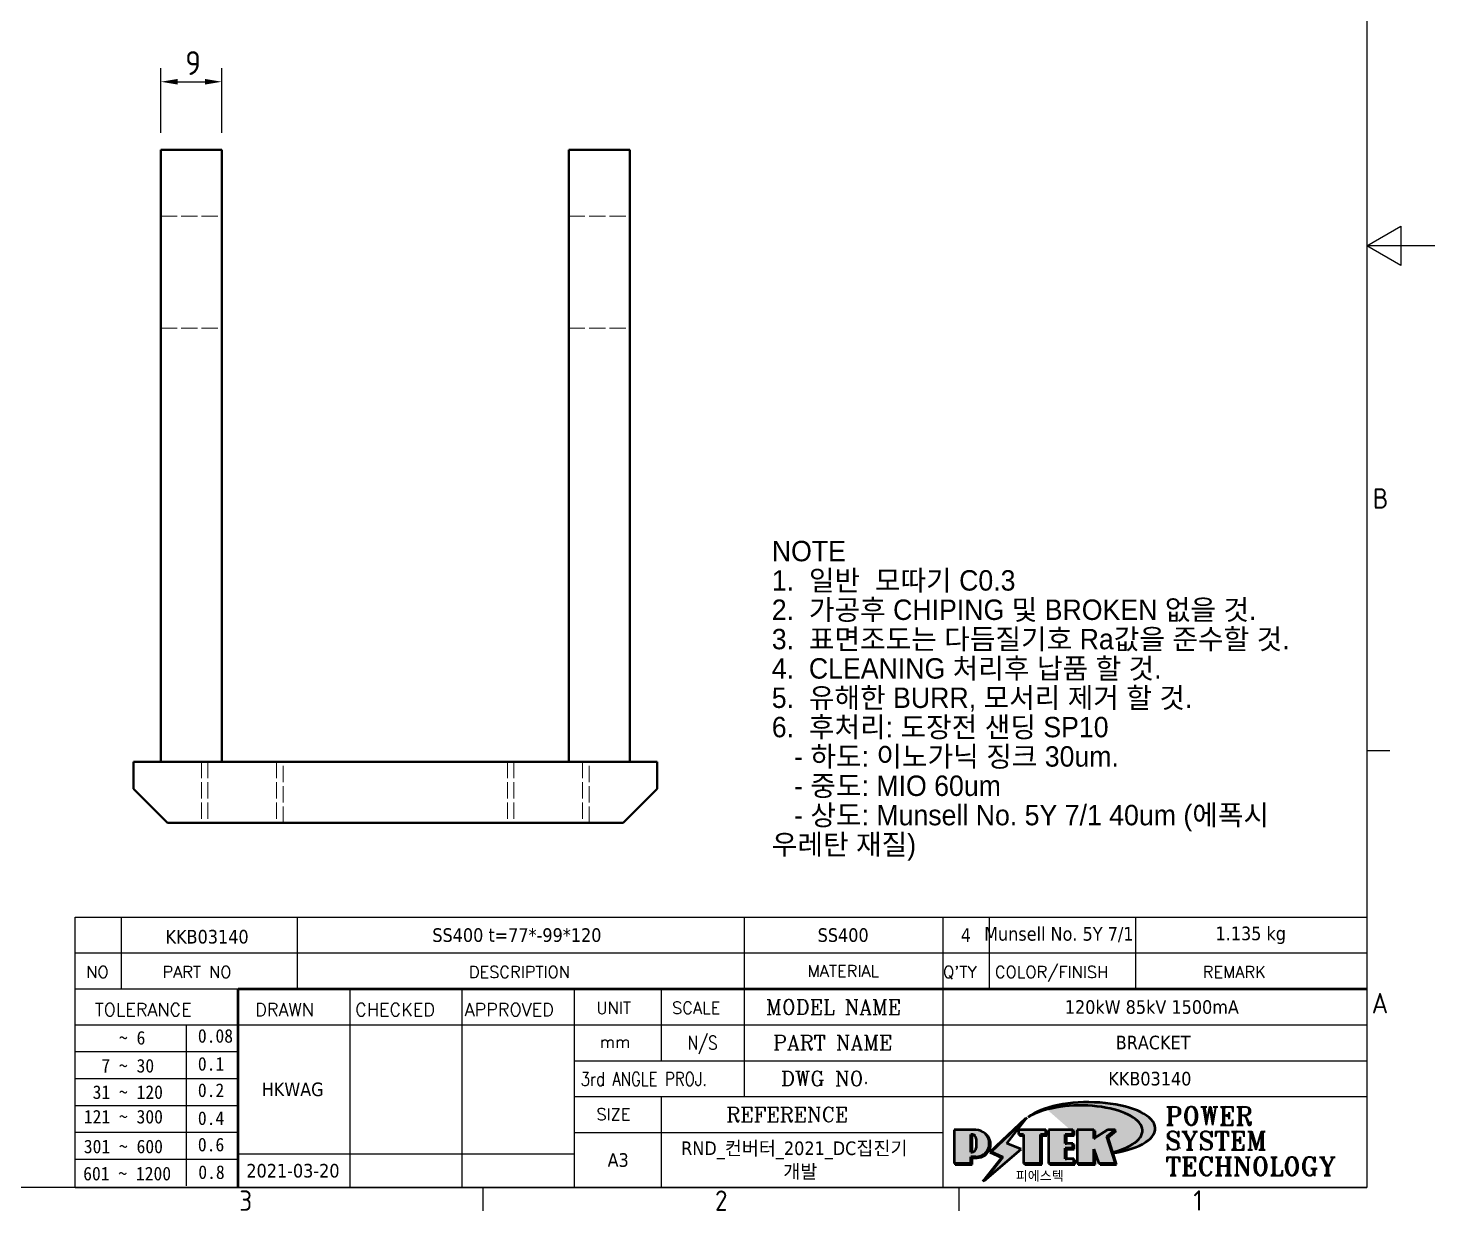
# Model space of a CAD drawing. Header units: millimetres. Extents: x 0 to 420, y 0 to 297.
# Drawn here: x 213.1 to 420, y 6.6 to 180.5 of the extents above; entities that cross this region are included whole.
import ezdxf
from ezdxf.enums import TextEntityAlignment as Align

# ---------------------------------------------------------------- set-up
doc = ezdxf.new("R2010")
doc.units = ezdxf.units.MM
doc.linetypes.add('DASHED', pattern=[0.2067, 0.1654, -0.0413])
doc.layers.get('0').update_dxf_attribs({"color": 3, "lineweight": 25})
for name, color, linetype, lineweight in [('가려진 것(ISO)', 2, 'DASHED', 18), ('가시적인 것(ISO)', 3, 'Continuous', 40), ('경계(ISO)', 7, 'Continuous', 25), ('기호(ISO)', 5, 'Continuous', 25), ('제목(ISO)', 5, 'Continuous', 50), ('치수(ISO)', 2, 'Continuous', 25), ('해치(ISO)', 7, 'Continuous', 18)]:
    doc.layers.add(name, color=color, linetype=linetype, lineweight=lineweight)
doc.styles.add('HAN_291', font='')
doc.styles.add('HAN_370', font='', dxfattribs={"width": 2})
doc.styles.add('RC_284', font='ROMANC.shx')
doc.styles.add('RC_287', font='ROMANC.shx')
doc.styles.add('RC_292', font='ROMANC.shx')
doc.styles.add('ROMANT_294', font='romant.shx')
doc.styles.add('문자 텍스트_M2B', font='isocp.shx')
doc.styles.add('문자 텍스트_PSTEK_POSCO', font='isocp.shx')
doc.styles.add('치수 텍스트_PSTEK_POSCO', font='isocp.shx')
doc.styles.add('텍스트 스타일198', font='tahoma.ttf')
doc.styles.add('텍스트 스타일333', font='ROMANC.shx', dxfattribs={"width": 0.800000011920929})
doc.styles.get('HAN_291').set_extended_font_data('GulimChe')
doc.styles.get('HAN_370').set_extended_font_data('GulimChe')
doc.dimstyles.new('치수_PSTEK_POSCO', dxfattribs={"dimtxt": 3.5, "dimasz": 2.5, "dimexe": 2, "dimexo": 2.5, "dimgap": 1, "dimtad": 1, "dimrnd": 1e-08, "dimdsep": 46, "dimtxsty": '치수 텍스트_PSTEK_POSCO', "dimcen": 0.09, "dimdle": 10, "dimclrd": 7, "dimclre": 7, "dimclrt": 2, "dimadec": 1, "dimazin": 2, "dimtfac": 1, "dimtmove": 0, "dimatfit": 3, "dimfxl": 0, "dimtolj": 1, "dimlwd": -1, "dimlwe": -1, "dimarcsym": 0})

# ---------------------------------------------------------------- blocks, each defined once
blk = doc.blocks.new('경계 Default Border')
at = {"layer": '경계(ISO)'}
for p, q in [((410, 74.25000190734863), (413.4000015258789, 74.25000190734863)), ((280, 10), (280, 6.599999666213989)), ((350, 10), (350, 6.599999666213989))]:
    blk.add_line(p, q, dxfattribs=at)
at = {"layer": '경계(ISO)', "flags": 128}
for points in [[(10, 10), (10, 287.0000076293945), (410, 287.0000076293945), (410, 10), (10, 10)], [(420, 148.5000038146973), (410, 148.5000038146973), (415, 151.3867473602295), (415, 145.6132507324219), (410, 148.5000038146973)]]:
    blk.add_lwpolyline(points, dxfattribs=at)
at = {"layer": '경계(ISO)', "color": 2, "char_height": 3.00000011920929, "attachment_point": 7, "style": '문자 텍스트_M2B'}
for s, insert in [('B', (410.878270202895, 109.8463944559917)), ('A', (410.7144008173592, 35.61784856929444)), ('3', (244.1685395229535, 6.57139439638704)), ('2', (314.127739416884, 6.57139439638704)), ('1', (384.4860661041481, 6.59999988079071))]:
    blk.add_mtext(s, dxfattribs=dict(at, insert=insert))
blk = doc.blocks.new('제목 블록 PSTEK')
for color, points in [(252, [(317.2195697678507, 17.0593801673321), (322.0326348870767, 21.62682475217465), (322.2781991042243, 21.94392121864296), (317.0471853425802, 16.97985676345368), (318.7512090904202, 16.1899260703855), (316.0018030350395, 12.71868385740789), (316.3356552234328, 13.00206718743325), (318.9235935156908, 16.2694494742633)]), (5, [(321.6183518841322, 17.4193704504104), (319.5281351041078, 18.24969419629727), (322.4505835294948, 22.02344462252142), (317.2195697678507, 17.0593801673321), (318.9235935156908, 16.2694494742633), (316.1741874603099, 12.79820726128571)]), (1, [(324.4839107253602, 19.60711530335299), (325.2419748254881, 19.60711530335299), (325.2419748254881, 20.25857663940324), (321.2266040451076, 20.25857663940324), (321.2266040451076, 19.60711530335299), (321.9846681452406, 19.60711530335299), (321.9846681452406, 15.3430047401139), (324.4839107253602, 15.3430047401139)]), (252, [(321.9846681452406, 19.60711530335299), (321.4042753185749, 19.60711530335299), (321.4042753185749, 19.45905590879572), (321.9846681452406, 19.45905590879572)]), (252, [(324.6615819988275, 19.45905590879572), (325.4196460989604, 19.45905590879572), (325.4196460989604, 20.11051724484596), (325.2419748254881, 20.11051724484596), (325.2419748254881, 19.60711530335299), (324.4839107253602, 19.60711530335299), (324.4839107253602, 15.3430047401139), (322.1623394187076, 15.3430047401139), (322.1623394187076, 15.19494534555726), (324.6615819988275, 15.19494534555726)]), (1, [(329.2277337269622, 20.25857663940324), (325.65654113025, 20.25857663940324), (325.65654113025, 15.3430047401139), (329.3580259941756, 15.3430047401139), (329.3580259941756, 15.9944660761648), (328.1137701654877, 15.9944660761648), (328.1137701654877, 17.56360607323003), (329.2277337269622, 17.56360607323003), (329.2277337269622, 18.25543873810179), (328.1137701654877, 18.25543873810179), (328.1137701654877, 19.60711530335299), (329.2277337269622, 19.60711530335299)]), (252, [(328.2914414389548, 19.45905590879572), (329.4054050004294, 19.45905590879572), (329.4054050004294, 20.11051724484596), (329.2277337269622, 20.11051724484596), (329.2277337269622, 19.60711530335299), (328.1137701654877, 19.60711530335299), (328.1137701654877, 18.25543873810179), (328.2914414389548, 18.25543873810179)]), (1, [(332.3312149849806, 20.25857663940324), (329.8592894925411, 20.25857663940324), (329.8592894925411, 15.3430047401139), (332.3312149849806, 15.3430047401139), (332.3312149849806, 17.4318630164523), (333.0701931098801, 15.3430047401139), (335.4855464857051, 15.3430047401139), (334.2514536401189, 19.30614745124769), (335.4379594596742, 20.25857663940324), (334.3071782107978, 20.25857663940324), (332.3312149849806, 18.99741471888304)]), (252, [(332.5088862584528, 20.1105172448466), (332.3312149849806, 20.1105172448466), (332.3312149849806, 18.99741471888368), (332.5088862584528, 19.11081371413894)]), (252, [(335.6156307331414, 20.11051724484596), (335.2535118015555, 20.11051724484596), (334.2514536401189, 19.30614745124769), (335.4855464857051, 15.3430047401139), (333.1954852176545, 15.3430047401139), (333.2478643833523, 15.19494534555726), (335.6632177591723, 15.19494534555726), (334.4291249135862, 19.15808805669106)]), (252, [(328.2914414389548, 17.41554667867274), (329.4054050004294, 17.41554667867274), (329.4054050004294, 18.10737934354514), (329.2277337269622, 18.10737934354514), (329.2277337269622, 17.56360607323003), (328.1137701654877, 17.56360607323003), (328.1137701654877, 15.9944660761648), (328.2914414389548, 15.9944660761648)]), (252, [(332.5088862584528, 16.92964231796647), (332.3312149849806, 17.43186301645164), (332.3312149849806, 15.3430047401139), (330.0369607660135, 15.3430047401139), (330.0369607660135, 15.19494534555726), (332.5088862584528, 15.19494534555726)]), (252, [(329.5356972676428, 15.8464066816075), (329.3580259941756, 15.8464066816075), (329.3580259941756, 15.3430047401139), (325.8342124037171, 15.3430047401139), (325.8342124037171, 15.19494534555726), (329.5356972676428, 15.19494534555726)])]:
    blk.add_hatch(color=color).paths.add_polyline_path(points)
h = blk.add_hatch(color=1)
edge = h.paths.add_edge_path(flags=0)
edge.add_line((314.2242174273352, 19.60711530335299), (314.2242174273352, 17.00126995915134))
edge.add_line((314.2242174273352, 17.00126995915134), (314.3485873187598, 17.00126995915134))
edge.add_arc((314.3485873187598, 17.6527312952023), 0.6514613360509371, 270, 360)
edge.add_line((315.0000486548106, 17.6527312952023), (315.0000486548106, 18.95565396730211))
edge.add_arc((314.3485873187598, 18.95565396730212), 0.6514613360508712, 0, 90)
edge.add_line((314.3485873187598, 19.60711530335299), (314.2242174273352, 19.60711530335299))
edge = h.paths.add_edge_path()
edge.add_arc((314.9847713324306, 18.28938669179658), 1.969189947606664, 269.9999999999959, 450)
edge.add_line((314.9847713324306, 20.25857663940318), (311.7664314776902, 20.25857663940324))
edge.add_line((311.7664314776902, 20.25857663940324), (311.7664314776902, 15.3430047401139))
edge.add_line((311.7664314776902, 15.3430047401139), (314.2242174273352, 15.3430047401139))
edge.add_line((314.2242174273352, 15.3430047401139), (314.2242174273352, 16.32019674418991))
edge.add_line((314.2242174273352, 16.32019674418991), (314.9847713324307, 16.32019674418991))
h = blk.add_hatch(color=252)
edge = h.paths.add_edge_path()
edge.add_arc((314.9847713324309, 18.28938669179657), 1.969189947606666, 270, 406.8278729790604)
edge.add_arc((315.1624426058984, 18.1413272972396), 1.969189947606962, -90, 53.560984836317004, ccw=False)
edge.add_line((315.1624426058984, 16.17213734963263), (314.4018887008024, 16.17213734963263))
edge.add_line((314.4018887008024, 16.17213734963263), (314.4018887008024, 15.19494534555726))
edge.add_line((314.4018887008024, 15.19494534555726), (311.9441027511573, 15.19494534555726))
edge.add_line((311.9441027511573, 15.19494534555726), (311.9441027511573, 15.3430047401139))
edge.add_line((311.9441027511573, 15.3430047401139), (314.2242174273352, 15.3430047401139))
edge.add_line((314.2242174273352, 15.3430047401139), (314.2242174273352, 16.32019674418991))
edge.add_line((314.2242174273352, 16.32019674418991), (314.9847713324309, 16.32019674418991))
h = blk.add_hatch(color=252)
edge = h.paths.add_edge_path()
edge.add_line((314.4018887008024, 19.45905590879572), (314.5262585922315, 19.45905590879572))
edge.add_arc((314.5262585922314, 18.80759457274939), 0.6514613360463194, 60.4189348879147, 90.00000000000318, ccw=False)
edge.add_arc((314.3485873187602, 18.95565396730057), 0.6514613360524251, 39.96992292766206, 90.00000000009999)
edge.add_line((314.3485873187591, 19.60711530335307), (314.2242174273352, 19.60711530335298))
edge.add_line((314.2242174273352, 19.60711530335299), (314.2242174273352, 17.00126995915134))
edge.add_line((314.2242174273352, 17.00126995915134), (314.3485873187591, 17.00126995915134))
edge.add_arc((314.3485873187568, 17.652731295233), 0.6514613360816299, 270.0000000002, 274.6930825552478)
edge.add_line((314.4018887008024, 17.0034541317032), (314.4018887008024, 19.45905590879572))
at = {"layer": '해치(ISO)', "true_color": 0x27d1fc}
h = blk.add_hatch(color=140, dxfattribs=at)
edge = h.paths.add_edge_path()
edge.add_ellipse((330.3660919371412, 20.15576403068321), major_axis=(9.100907360794343, 0), ratio=0.4069904968023172, start_angle=301.3098473703837, end_angle=507.7436900681698)
edge.add_ellipse((331.5340919371412, 20.4634168429492), major_axis=(-9.82350664112931, 0), ratio=0.3942600559756514, start_angle=111.51207141178469, end_angle=334.47025347086895, ccw=False)
edge.add_line((335.1363447531188, 16.8601935978785), (335.0955236905705, 16.99119398620872))
at = {"color": 180}
for p, q in [((182.475792979055, 11.79100474011392), (182.4757929790549, 51.56524660363496)), ((182.4757929790549, 51.56524660363496), (372.4757929537551, 51.56524660363496)), ((189.2651435055721, 51.56524660363496), (189.2651435055722, 41.00524660363494)), ((215.2152739891528, 41.00524660363494), (215.2152739891528, 51.56524660363496)), ((280.8758854511282, 51.56524660363496), (280.8758854511282, 41.00524660363494)), ((310.0881549537552, 51.56524660363496), (310.0881549537553, 41.00524660363494)), ((316.9044520275131, 51.56524660363496), (316.9044520275127, 41.00524660363494)), ((338.4566026226726, 51.56524660363496), (338.4566026226727, 41.00524660363494)), ((372.4757929537551, 51.56524660363496), (372.4757929537551, 11.79100474011389)), ((182.475792979055, 46.2852466036349), (372.4757929537551, 46.28524660363492)), ((182.475792979055, 41.00524660363493), (206.451475290024, 41.00524660363493)), ((222.9401812389276, 11.79100474011392), (222.9401812389276, 41.00524660363494)), ((239.4288871878316, 11.79100474011392), (239.4288871878316, 41.00524660363494)), ((255.9175931367356, 11.79100474011392), (255.9175931367356, 41.00524660363494)), ((268.6918866058747, 41.00524660363494), (268.6918866058747, 30.44524660363498)), ((280.8758854511282, 41.00524660363494), (280.8758854511282, 25.16524660363502)), ((310.088154953755, 41.00524660363494), (310.088154953755, 11.79100474011392)), ((182.475792979055, 35.72524660363497), (206.451475290024, 35.72524660363497)), ((198.8621818849491, 12.02524660363491), (198.8621818849491, 35.72524660363497)), ((206.451475290024, 35.72524660363497), (372.4757929537551, 35.72524660363497)), ((182.475792979055, 31.77524660363492), (206.451475290024, 31.77524660363492)), ((255.917593136736, 30.44524660363498), (372.4757929537552, 30.44524660363501)), ((182.475792979055, 27.82524660363487), (206.451475290024, 27.82524660363487)), ((255.9175931367359, 25.16524660363502), (372.4757929537552, 25.165246603635)), ((268.6918866058744, 25.16524660363502), (268.6918866058744, 11.79100474011392)), ((182.475792979055, 23.87524660363505), (206.451475290024, 23.87524660363505)), ((182.475792979055, 19.92524660363478), (206.451475290024, 19.92524660363478)), ((255.9175931367359, 19.88524660363481), (310.0881549537553, 19.88524660363481)), ((206.451475290024, 16.74100474011396), (255.9175931367359, 16.74100474011396)), ((182.475792979055, 15.97524660363496), (206.451475290024, 15.97524660363496)), ((182.475792979055, 11.79100474011392), (372.4757929537551, 11.79100474011389))]:
    blk.add_line(p, q, dxfattribs=at)
at = {"color": 7, "lineweight": 50}
for p, q in [((206.4514752900237, 11.79100474011392), (206.4514752900237, 41.00524660363494)), ((206.451475290024, 41.00524660363494), (372.4757929537551, 41.00524660363496))]:
    blk.add_line(p, q, dxfattribs=at)
at = {"color": 7}
for p, q in [((322.2781991042243, 21.94392121864296), (317.0471853425802, 16.97985676345368)), ((322.4505835294948, 22.02344462252142), (317.2195697678507, 17.0593801673321)), ((317.2195697678507, 17.0593801673321), (322.0326348870767, 21.62682475217465)), ((319.5281351041078, 18.24969419629727), (322.4505835294948, 22.02344462252142)), ((322.0326348870767, 21.62682475217465), (322.2781991042243, 21.94392121864296)), ((311.7664314776902, 20.25900474011391), (311.7664314776902, 15.34300474011391)), ((314.9847713324309, 20.25857663940324), (311.7664314776902, 20.25857663940324)), ((314.9847713324309, 20.25857663940324), (311.7664314776902, 20.25857663940324)), ((311.7664314776902, 20.25857663940324), (311.7664314776902, 15.3430047401139)), ((314.2242174273352, 17.00126995915134), (314.2242174273352, 19.60711530335299)), ((314.2242174273352, 19.60711530335299), (314.3485873187591, 19.60711530335299)), ((314.3485873187591, 19.60711530335299), (314.2242174273352, 19.60711530335299)), ((314.2242174273352, 19.60711530335299), (314.2242174273352, 17.00126995915134)), ((314.2242174273352, 17.00126995915134), (314.2242174273352, 19.60711530335299)), ((314.2242174273352, 19.60711530335299), (314.3485873187591, 19.60711530335299)), ((314.4018887008024, 19.45905590879572), (314.5262585922314, 19.45905590879572)), ((314.4018887008024, 17.0034541317032), (314.4018887008024, 19.45905590879572)), ((315.0000486548106, 18.95565396730275), (315.0000486548106, 17.65273129520161)), ((315.0000486548106, 18.95565396730275), (315.0000486548106, 17.65273129520161)), ((325.2419748254881, 20.25857663940324), (321.2266040451076, 20.25857663940324)), ((321.2266040451076, 20.25857663940324), (321.2266040451076, 19.60711530335299)), ((325.2419748254881, 20.25857663940324), (321.2266040451076, 20.25857663940324)), ((321.2266040451076, 20.25857663940324), (321.2266040451076, 19.60711530335299)), ((321.2266040451076, 19.60711530335299), (321.9846681452406, 19.60711530335299)), ((321.2266040451076, 19.60711530335299), (321.9846681452406, 19.60711530335299)), ((321.4042753185749, 19.60711530335299), (321.4042753185749, 19.45905590879572)), ((321.9846681452406, 19.60711530335299), (321.4042753185749, 19.60711530335299)), ((321.4042753185749, 19.45905590879572), (321.9846681452406, 19.45905590879572)), ((321.9846681452406, 19.60711530335299), (321.9846681452406, 15.3430047401139)), ((321.9846681452406, 19.45905590879572), (321.9846681452406, 19.60711530335299)), ((321.9846681452406, 19.60711530335299), (321.9846681452406, 15.3430047401139)), ((324.4839107253602, 19.60711530335299), (325.2419748254881, 19.60711530335299)), ((324.4839107253602, 15.3430047401139), (324.4839107253602, 19.60711530335299)), ((325.2419748254881, 19.60711530335299), (324.4839107253602, 19.60711530335299)), ((324.4839107253602, 19.60711530335299), (324.4839107253602, 15.3430047401139)), ((324.4839107253602, 19.60711530335299), (325.2419748254881, 19.60711530335299)), ((324.4839107253602, 15.3430047401139), (324.4839107253602, 19.60711530335299)), ((324.6615819988275, 19.45905590879572), (325.4196460989604, 19.45905590879572)), ((324.6615819988275, 15.19494534555726), (324.6615819988275, 19.45905590879572)), ((325.2419748254881, 19.60711530335299), (325.2419748254881, 20.25857663940324)), ((325.2419748254881, 19.60711530335299), (325.2419748254881, 20.25857663940324)), ((325.4196460989604, 20.11051724484596), (325.2419748254881, 20.11051724484596)), ((325.2419748254881, 20.11051724484596), (325.2419748254881, 19.60711530335299)), ((325.4196460989604, 19.45905590879572), (325.4196460989604, 20.11051724484596)), ((329.2277337269622, 20.25857663940324), (325.65654113025, 20.25857663940324)), ((325.65654113025, 20.25857663940324), (325.65654113025, 15.3430047401139)), ((325.65654113025, 20.25857663940324), (325.65654113025, 15.3430047401139)), ((329.2277337269622, 20.25857663940324), (325.65654113025, 20.25857663940324)), ((328.1137701654877, 18.25543873810179), (328.1137701654877, 19.60711530335299)), ((328.1137701654877, 19.60711530335299), (329.2277337269622, 19.60711530335299)), ((329.2277337269622, 19.60711530335299), (328.1137701654877, 19.60711530335299)), ((328.1137701654877, 19.60711530335299), (328.1137701654877, 18.25543873810179)), ((328.1137701654877, 18.25543873810179), (328.1137701654877, 19.60711530335299)), ((328.1137701654877, 19.60711530335299), (329.2277337269622, 19.60711530335299)), ((328.2914414389548, 18.25543873810179), (328.2914414389548, 19.45905590879572)), ((328.2914414389548, 19.45905590879572), (329.4054050004294, 19.45905590879572)), ((329.2277337269622, 19.60711530335299), (329.2277337269622, 20.25857663940324)), ((329.2277337269622, 19.60711530335299), (329.2277337269622, 20.25857663940324)), ((329.4054050004294, 20.11051724484596), (329.2277337269622, 20.11051724484596)), ((329.2277337269622, 20.11051724484596), (329.2277337269622, 19.60711530335299)), ((329.4054050004294, 19.45905590879572), (329.4054050004294, 20.11051724484596)), ((332.3312149849806, 20.25857663940324), (329.8592894925411, 20.25857663940324)), ((329.8592894925411, 20.25857663940324), (329.8592894925411, 15.3430047401139)), ((329.8592894925411, 20.25857663940324), (329.8592894925411, 15.3430047401139)), ((332.3312149849806, 20.25857663940324), (329.8592894925411, 20.25857663940324)), ((334.3071782107978, 20.25857663940324), (332.3312149849806, 18.99741471888304)), ((332.3312149849806, 18.99741471888304), (332.3312149849806, 20.25857663940324)), ((334.3071782107978, 20.25857663940324), (332.3312149849806, 18.99741471888304)), ((332.3312149849806, 18.99741471888304), (332.3312149849806, 20.25857663940324)), ((332.5088862584528, 20.1105172448466), (332.3312149849806, 20.1105172448466)), ((332.3312149849806, 20.1105172448466), (332.3312149849806, 18.99741471888368)), ((332.3312149849806, 18.99741471888368), (332.5088862584528, 19.11081371413894)), ((332.5088862584528, 19.11081371413894), (332.5088862584528, 20.1105172448466)), ((334.2514536401189, 19.30614745124769), (335.4379594596742, 20.25857663940324)), ((334.2514536401189, 19.30614745124769), (335.4379594596742, 20.25857663940324)), ((335.2535118015555, 20.11051724484596), (334.2514536401189, 19.30614745124769)), ((335.4855464857051, 15.3430047401139), (334.2514536401189, 19.30614745124769)), ((334.2514536401189, 19.30614745124769), (335.4855464857051, 15.3430047401139)), ((335.4855464857051, 15.3430047401139), (334.2514536401189, 19.30614745124769)), ((335.4379594596742, 20.25857663940324), (334.3071782107978, 20.25857663940324)), ((335.4379594596742, 20.25857663940324), (334.3071782107978, 20.25857663940324)), ((334.4291249135862, 19.15808805669104), (335.6156307331414, 20.11051724484596)), ((335.6632177591723, 15.19494534555726), (334.4291249135862, 19.15808805669104)), ((335.6156307331414, 20.11051724484596), (335.2535118015555, 20.11051724484596)), ((314.3485873187591, 17.00126995915134), (314.2242174273352, 17.00126995915134)), ((314.2242174273352, 17.00126995915134), (314.3485873187591, 17.00126995915134)), ((314.3485873187591, 17.00126995915134), (314.2242174273352, 17.00126995915134)), ((316.1741874603099, 12.79820726128571), (321.6183518841322, 17.4193704504104)), ((317.0471853425802, 16.97985676345368), (318.7512090904202, 16.1899260703855)), ((318.9235935156908, 16.2694494742633), (317.2195697678507, 17.0593801673321)), ((317.2195697678507, 17.0593801673321), (318.9235935156908, 16.2694494742633)), ((321.6183518841322, 17.4193704504104), (319.5281351041078, 18.24969419629727)), ((329.2277337269622, 18.25543873810179), (328.1137701654877, 18.25543873810179)), ((328.1137701654877, 18.25543873810179), (328.2914414389548, 18.25543873810179)), ((329.2277337269622, 18.25543873810179), (328.1137701654877, 18.25543873810179)), ((328.1137701654877, 17.56360607323003), (329.2277337269622, 17.56360607323003)), ((328.1137701654877, 15.9944660761648), (328.1137701654877, 17.56360607323003)), ((329.2277337269622, 17.56360607323003), (328.1137701654877, 17.56360607323003)), ((328.1137701654877, 17.56360607323003), (328.1137701654877, 15.9944660761648)), ((328.1137701654877, 17.56360607323003), (329.2277337269622, 17.56360607323003)), ((328.1137701654877, 15.9944660761648), (328.1137701654877, 17.56360607323003)), ((328.2914414389548, 15.9944660761648), (328.2914414389548, 17.41554667867274)), ((328.2914414389548, 17.41554667867274), (329.4054050004294, 17.41554667867274)), ((329.2277337269622, 17.56360607323003), (329.2277337269622, 18.25543873810179)), ((329.2277337269622, 17.56360607323003), (329.2277337269622, 18.25543873810179)), ((329.4054050004294, 18.10737934354514), (329.2277337269622, 18.10737934354514)), ((329.2277337269622, 18.10737934354514), (329.2277337269622, 17.56360607323003)), ((329.4054050004294, 17.41554667867274), (329.4054050004294, 18.10737934354514)), ((332.3312149849806, 17.4318630164523), (333.0701931098801, 15.3430047401139)), ((332.3312149849806, 15.3430047401139), (332.3312149849806, 17.4318630164523)), ((332.5088862584528, 16.92964231796647), (332.3312149849806, 17.43186301645164)), ((332.3312149849806, 17.43186301645164), (332.3312149849806, 15.3430047401139)), ((332.3312149849806, 17.4318630164523), (333.0701931098801, 15.3430047401139)), ((332.3312149849806, 15.3430047401139), (332.3312149849806, 17.4318630164523)), ((332.5088862584528, 15.19494534555726), (332.5088862584528, 16.92964231796647)), ((345.0447381189468, 17.50375595811051), (344.9867755289346, 17.689895936919)), ((311.7664314776902, 15.3430047401139), (314.2242174273352, 15.3430047401139)), ((311.7664314776902, 15.3430047401139), (314.2242174273352, 15.3430047401139)), ((314.2242174273352, 15.3430047401139), (311.9441027511573, 15.3430047401139)), ((311.9441027511573, 15.3430047401139), (311.9441027511573, 15.19494534555726)), ((311.9441027511573, 15.19494534555726), (314.4018887008024, 15.19494534555726)), ((314.2242174273352, 16.32019674418991), (314.9847713324309, 16.32019674418991)), ((314.2242174273352, 15.3430047401139), (314.2242174273352, 16.32019674418991)), ((314.9847713324309, 16.32019674418991), (314.2242174273352, 16.32019674418991)), ((314.2242174273352, 16.32019674418991), (314.2242174273352, 15.3430047401139)), ((314.2242174273352, 16.32019674418991), (314.9847713324309, 16.32019674418991)), ((314.2242174273352, 15.3430047401139), (314.2242174273352, 16.32019674418991)), ((314.4018887008024, 16.17213734963263), (315.162442605898, 16.17213734963263)), ((314.4018887008024, 15.19494534555726), (314.4018887008024, 16.17213734963263)), ((318.7512090904202, 16.1899260703855), (316.0018030350395, 12.71868385740789)), ((318.9235935156908, 16.2694494742633), (316.1741874603099, 12.79820726128571)), ((316.3356552234328, 13.00206718743325), (318.9235935156908, 16.2694494742633)), ((321.9846681452406, 15.3430047401139), (324.4839107253602, 15.3430047401139)), ((321.9846681452406, 15.3430047401139), (324.4839107253602, 15.3430047401139)), ((324.4839107253602, 15.3430047401139), (322.1623394187076, 15.3430047401139)), ((322.1623394187076, 15.3430047401139), (322.1623394187076, 15.19494534555726)), ((322.1623394187076, 15.19494534555726), (324.6615819988275, 15.19494534555726)), ((325.65654113025, 15.3430047401139), (329.3580259941756, 15.3430047401139)), ((325.65654113025, 15.3430047401139), (329.3580259941756, 15.3430047401139)), ((329.3580259941756, 15.3430047401139), (325.8342124037171, 15.3430047401139)), ((325.8342124037171, 15.3430047401139), (325.8342124037171, 15.19494534555726)), ((325.8342124037171, 15.19494534555726), (329.5356972676428, 15.19494534555726)), ((329.3580259941756, 15.9944660761648), (328.1137701654877, 15.9944660761648)), ((328.1137701654877, 15.9944660761648), (328.2914414389548, 15.9944660761648)), ((329.3580259941756, 15.9944660761648), (328.1137701654877, 15.9944660761648)), ((329.3580259941756, 15.3430047401139), (329.3580259941756, 15.9944660761648)), ((329.3580259941756, 15.3430047401139), (329.3580259941756, 15.9944660761648)), ((329.5356972676428, 15.8464066816075), (329.3580259941756, 15.8464066816075)), ((329.3580259941756, 15.8464066816075), (329.3580259941756, 15.3430047401139)), ((329.5356972676428, 15.19494534555726), (329.5356972676428, 15.8464066816075)), ((329.8592894925411, 15.3430047401139), (332.3312149849806, 15.3430047401139)), ((329.8592894925411, 15.3430047401139), (332.3312149849806, 15.3430047401139)), ((332.3312149849806, 15.3430047401139), (330.0369607660135, 15.3430047401139)), ((330.0369607660135, 15.3430047401139), (330.0369607660135, 15.19494534555726)), ((330.0369607660135, 15.19494534555726), (332.5088862584528, 15.19494534555726)), ((333.0701931098801, 15.3430047401139), (335.4855464857051, 15.3430047401139)), ((333.0701931098801, 15.3430047401139), (335.4855464857051, 15.3430047401139)), ((335.4855464857051, 15.3430047401139), (333.1954852176545, 15.3430047401139)), ((333.1954852176545, 15.3430047401139), (333.2478643833523, 15.19494534555726)), ((333.2478643833523, 15.19494534555726), (335.6632177591723, 15.19494534555726)), ((316.0018030350395, 12.71868385740789), (316.3356552234328, 13.00206718743325))]:
    blk.add_line(p, q, dxfattribs=at)
at = {"color": 5}
for p, q in [((322.4505835294948, 22.02344462252142), (317.2195697678507, 17.0593801673321)), ((319.5281351041078, 18.24969419629727), (322.4505835294948, 22.02344462252142)), ((316.1741874603099, 12.79820726128571), (321.6183518841322, 17.4193704504104)), ((317.2195697678507, 17.0593801673321), (318.9235935156908, 16.2694494742633)), ((321.6183518841322, 17.4193704504104), (319.5281351041078, 18.24969419629727)), ((318.9235935156908, 16.2694494742633), (316.1741874603099, 12.79820726128571))]:
    blk.add_line(p, q, dxfattribs=at)
at = {"color": 1}
for p, q in [((314.9847713324309, 20.25857663940324), (311.7664314776902, 20.25857663940324)), ((311.7664314776902, 20.25857663940324), (311.7664314776902, 15.3430047401139)), ((314.2242174273352, 17.00126995915134), (314.2242174273352, 19.60711530335299)), ((314.2242174273352, 19.60711530335299), (314.3485873187591, 19.60711530335299)), ((315.0000486548106, 18.95565396730275), (315.0000486548106, 17.65273129520161)), ((325.2419748254881, 20.25857663940324), (321.2266040451076, 20.25857663940324)), ((321.2266040451076, 20.25857663940324), (321.2266040451076, 19.60711530335299)), ((321.2266040451076, 19.60711530335299), (321.9846681452406, 19.60711530335299)), ((321.9846681452406, 19.60711530335299), (321.9846681452406, 15.3430047401139)), ((324.4839107253602, 19.60711530335299), (325.2419748254881, 19.60711530335299)), ((324.4839107253602, 15.3430047401139), (324.4839107253602, 19.60711530335299)), ((325.2419748254881, 19.60711530335299), (325.2419748254881, 20.25857663940324)), ((329.2277337269622, 20.25857663940324), (325.65654113025, 20.25857663940324)), ((325.65654113025, 20.25857663940324), (325.65654113025, 15.3430047401139)), ((328.1137701654877, 18.25543873810179), (328.1137701654877, 19.60711530335299)), ((328.1137701654877, 19.60711530335299), (329.2277337269622, 19.60711530335299)), ((329.2277337269622, 19.60711530335299), (329.2277337269622, 20.25857663940324)), ((332.3312149849806, 20.25857663940324), (329.8592894925411, 20.25857663940324)), ((329.8592894925411, 20.25857663940324), (329.8592894925411, 15.3430047401139)), ((334.3071782107978, 20.25857663940324), (332.3312149849806, 18.99741471888304)), ((332.3312149849806, 18.99741471888304), (332.3312149849806, 20.25857663940324)), ((334.2514536401189, 19.30614745124769), (335.4379594596742, 20.25857663940324)), ((335.4855464857051, 15.3430047401139), (334.2514536401189, 19.30614745124769)), ((335.4379594596742, 20.25857663940324), (334.3071782107978, 20.25857663940324)), ((314.3485873187591, 17.00126995915134), (314.2242174273352, 17.00126995915134)), ((329.2277337269622, 18.25543873810179), (328.1137701654877, 18.25543873810179)), ((328.1137701654877, 17.56360607323003), (329.2277337269622, 17.56360607323003)), ((328.1137701654877, 15.9944660761648), (328.1137701654877, 17.56360607323003)), ((329.2277337269622, 17.56360607323003), (329.2277337269622, 18.25543873810179)), ((332.3312149849806, 17.4318630164523), (333.0701931098801, 15.3430047401139)), ((332.3312149849806, 15.3430047401139), (332.3312149849806, 17.4318630164523)), ((311.7664314776902, 15.3430047401139), (314.2242174273352, 15.3430047401139)), ((314.2242174273352, 16.32019674418991), (314.9847713324309, 16.32019674418991)), ((314.2242174273352, 15.3430047401139), (314.2242174273352, 16.32019674418991)), ((321.9846681452406, 15.3430047401139), (324.4839107253602, 15.3430047401139)), ((325.65654113025, 15.3430047401139), (329.3580259941756, 15.3430047401139)), ((329.3580259941756, 15.9944660761648), (328.1137701654877, 15.9944660761648)), ((329.3580259941756, 15.3430047401139), (329.3580259941756, 15.9944660761648)), ((329.8592894925411, 15.3430047401139), (332.3312149849806, 15.3430047401139)), ((333.0701931098801, 15.3430047401139), (335.4855464857051, 15.3430047401139))]:
    blk.add_line(p, q, dxfattribs=at)
at = {"color": 7}
for centre, radius, start, end in [((314.3485873187598, 18.95565396730211), 0.6514613360508712, 0, 90), ((314.3485873187602, 18.95565396730057), 0.6514613360524251, 39.96992292766117, 90), ((314.3485873187598, 18.95565396730212), 0.6514613360508712, 0, 90), ((314.5262585922314, 18.80759457274939), 0.6514613360463193, 60.41893488791137, 90), ((314.9847713324309, 18.28938669179658), 1.969189947606665, 270, 90), ((314.9847713324309, 18.28938669179658), 1.969189947606665, 270, 90), ((314.9847713324307, 18.2893866917965), 1.969189947606594, 270, 46.82787297909833), ((315.1624426058984, 18.1413272972396), 1.969189947606961, 270, 53.56098483636067), ((314.3485873187597, 17.65273129520228), 0.6514613360509381, 270, 0), ((314.3485873187598, 17.6527312952023), 0.6514613360509381, 270, 0), ((314.3485873187568, 17.652731295233), 0.6514613360816299, 270, 274.6930825552478)]:
    blk.add_arc(centre, radius, start, end, dxfattribs=at)
at = {"color": 1}
for centre, radius, start, end in [((314.3485873187598, 18.95565396730211), 0.6514613360508712, 0, 90), ((314.9847713324309, 18.28938669179657), 1.969189947606665, 270, 90), ((314.3485873187598, 17.6527312952023), 0.6514613360509381, 270, 0)]:
    blk.add_arc(centre, radius, start, end, dxfattribs=at)
at = {"layer": '제목(ISO)', "lineweight": 18}
blk.add_line((182.475792979055, 35.72500474011393), (182.475792979055, 11.79100474011392), dxfattribs=at)
at = {"layer": '제목(ISO)'}
for p, q in [((322.2781991042243, 21.94392121864296), (317.0471853425802, 16.97985676345368)), ((322.4505835294948, 22.02344462252142), (317.2195697678507, 17.0593801673321)), ((317.2195697678507, 17.0593801673321), (322.0326348870767, 21.62682475217465)), ((319.5281351041078, 18.24969419629727), (322.4505835294948, 22.02344462252142)), ((322.0326348870767, 21.62682475217465), (322.2781991042243, 21.94392121864296)), ((314.9847713324306, 20.25857663940324), (311.7664314776902, 20.25857663940324)), ((311.7664314776902, 20.25857663940324), (311.7664314776902, 15.3430047401139)), ((314.2242174273352, 17.00126995915134), (314.2242174273352, 19.60711530335299)), ((314.2242174273352, 19.60711530335299), (314.3485873187598, 19.60711530335299)), ((314.3485873187591, 19.60711530335299), (314.2242174273352, 19.60711530335299)), ((314.2242174273352, 19.60711530335299), (314.2242174273352, 17.00126995915134)), ((314.4018887008024, 19.45905590879572), (314.5262585922314, 19.45905590879572)), ((314.4018887008024, 17.0034541317032), (314.4018887008024, 19.45905590879572)), ((315.0000486548106, 18.95565396730211), (315.0000486548106, 17.6527312952023)), ((325.2419748254881, 20.25857663940324), (321.2266040451076, 20.25857663940324)), ((321.2266040451076, 20.25857663940324), (321.2266040451076, 19.60711530335299)), ((321.2266040451076, 19.60711530335299), (321.9846681452406, 19.60711530335299)), ((321.9846681452406, 19.60711530335299), (321.4042753185749, 19.60711530335299)), ((321.4042753185749, 19.60711530335299), (321.4042753185749, 19.45905590879572)), ((321.4042753185749, 19.45905590879572), (321.9846681452406, 19.45905590879572)), ((321.9846681452406, 19.60711530335299), (321.9846681452406, 15.3430047401139)), ((321.9846681452406, 19.45905590879572), (321.9846681452406, 19.60711530335299)), ((324.4839107253602, 19.60711530335299), (325.2419748254881, 19.60711530335299)), ((324.4839107253602, 15.3430047401139), (324.4839107253602, 19.60711530335299)), ((325.2419748254881, 19.60711530335299), (324.4839107253602, 19.60711530335299)), ((324.4839107253602, 19.60711530335299), (324.4839107253602, 15.3430047401139)), ((324.6615819988275, 19.45905590879572), (325.4196460989604, 19.45905590879572)), ((324.6615819988275, 15.19494534555726), (324.6615819988275, 19.45905590879572)), ((325.2419748254881, 19.60711530335299), (325.2419748254881, 20.25857663940324)), ((325.4196460989604, 20.11051724484596), (325.2419748254881, 20.11051724484596)), ((325.2419748254881, 20.11051724484596), (325.2419748254881, 19.60711530335299)), ((325.4196460989604, 19.45905590879572), (325.4196460989604, 20.11051724484596)), ((329.2277337269622, 20.25857663940324), (325.65654113025, 20.25857663940324)), ((325.65654113025, 20.25857663940324), (325.65654113025, 15.3430047401139)), ((328.1137701654877, 18.25543873810179), (328.1137701654877, 19.60711530335299)), ((328.1137701654877, 19.60711530335299), (329.2277337269622, 19.60711530335299)), ((329.2277337269622, 19.60711530335299), (328.1137701654877, 19.60711530335299)), ((328.1137701654877, 19.60711530335299), (328.1137701654877, 18.25543873810179)), ((328.2914414389548, 19.45905590879572), (329.4054050004294, 19.45905590879572)), ((328.2914414389548, 18.25543873810179), (328.2914414389548, 19.45905590879572)), ((329.2277337269622, 19.60711530335299), (329.2277337269622, 20.25857663940324)), ((329.4054050004294, 20.11051724484596), (329.2277337269622, 20.11051724484596)), ((329.2277337269622, 20.11051724484596), (329.2277337269622, 19.60711530335299)), ((329.4054050004294, 19.45905590879572), (329.4054050004294, 20.11051724484596)), ((332.3312149849806, 20.25857663940324), (329.8592894925411, 20.25857663940324)), ((329.8592894925411, 20.25857663940324), (329.8592894925411, 15.3430047401139)), ((334.3071782107978, 20.25857663940324), (332.3312149849806, 18.99741471888304)), ((332.3312149849806, 18.99741471888304), (332.3312149849806, 20.25857663940324)), ((332.5088862584528, 20.1105172448466), (332.3312149849806, 20.1105172448466)), ((332.3312149849806, 20.1105172448466), (332.3312149849806, 18.99741471888368)), ((332.3312149849806, 18.99741471888368), (332.5088862584528, 19.11081371413894)), ((332.5088862584528, 19.11081371413894), (332.5088862584528, 20.1105172448466)), ((334.2514536401189, 19.30614745124769), (335.4379594596742, 20.25857663940324)), ((335.2535118015555, 20.11051724484596), (334.2514536401189, 19.30614745124769)), ((335.4855464857051, 15.3430047401139), (334.2514536401189, 19.30614745124769)), ((334.2514536401189, 19.30614745124769), (335.4855464857051, 15.3430047401139)), ((335.4379594596742, 20.25857663940324), (334.3071782107978, 20.25857663940324)), ((334.4291249135862, 19.15808805669106), (335.6156307331414, 20.11051724484596)), ((335.6632177591723, 15.19494534555726), (334.4291249135862, 19.15808805669106)), ((335.6156307331414, 20.11051724484596), (335.2535118015555, 20.11051724484596)), ((314.3485873187598, 17.00126995915134), (314.2242174273352, 17.00126995915134)), ((314.2242174273352, 17.00126995915134), (314.3485873187591, 17.00126995915134)), ((316.1741874603099, 12.79820726128571), (321.6183518841322, 17.4193704504104)), ((317.0471853425802, 16.97985676345368), (318.7512090904202, 16.1899260703855)), ((317.2195697678507, 17.0593801673321), (318.9235935156908, 16.2694494742633)), ((318.9235935156908, 16.2694494742633), (317.2195697678507, 17.0593801673321)), ((321.6183518841322, 17.4193704504104), (319.5281351041078, 18.24969419629727)), ((329.2277337269622, 18.25543873810179), (328.1137701654877, 18.25543873810179)), ((328.1137701654877, 18.25543873810179), (328.2914414389548, 18.25543873810179)), ((328.1137701654877, 15.9944660761648), (328.1137701654877, 17.56360607323003)), ((328.1137701654877, 17.56360607323003), (329.2277337269622, 17.56360607323003)), ((329.2277337269622, 17.56360607323003), (328.1137701654877, 17.56360607323003)), ((328.1137701654877, 17.56360607323003), (328.1137701654877, 15.9944660761648)), ((328.2914414389548, 17.41554667867274), (329.4054050004294, 17.41554667867274)), ((328.2914414389548, 15.9944660761648), (328.2914414389548, 17.41554667867274)), ((329.2277337269622, 17.56360607323003), (329.2277337269622, 18.25543873810179)), ((329.4054050004294, 18.10737934354514), (329.2277337269622, 18.10737934354514)), ((329.2277337269622, 18.10737934354514), (329.2277337269622, 17.56360607323003)), ((329.4054050004294, 17.41554667867274), (329.4054050004294, 18.10737934354514)), ((332.3312149849806, 15.3430047401139), (332.3312149849806, 17.4318630164523)), ((332.3312149849806, 17.4318630164523), (333.0701931098801, 15.3430047401139)), ((332.5088862584528, 16.92964231796647), (332.3312149849806, 17.43186301645164)), ((332.3312149849806, 17.43186301645164), (332.3312149849806, 15.3430047401139)), ((332.5088862584528, 15.19494534555726), (332.5088862584528, 16.92964231796647)), ((311.7664314776902, 15.3430047401139), (314.2242174273352, 15.3430047401139)), ((314.2242174273352, 15.3430047401139), (311.9441027511573, 15.3430047401139)), ((311.9441027511573, 15.3430047401139), (311.9441027511573, 15.19494534555726)), ((311.9441027511573, 15.19494534555726), (314.4018887008024, 15.19494534555726)), ((314.2242174273352, 15.3430047401139), (314.2242174273352, 16.32019674418991)), ((314.2242174273352, 16.32019674418991), (314.9847713324307, 16.32019674418991)), ((314.9847713324309, 16.32019674418991), (314.2242174273352, 16.32019674418991)), ((314.2242174273352, 16.32019674418991), (314.2242174273352, 15.3430047401139)), ((314.4018887008024, 15.19494534555726), (314.4018887008024, 16.17213734963263)), ((314.4018887008024, 16.17213734963263), (315.1624426058984, 16.17213734963263)), ((318.7512090904202, 16.1899260703855), (316.0018030350395, 12.71868385740789)), ((318.9235935156908, 16.2694494742633), (316.1741874603099, 12.79820726128571)), ((316.3356552234328, 13.00206718743325), (318.9235935156908, 16.2694494742633)), ((321.9846681452406, 15.3430047401139), (324.4839107253602, 15.3430047401139)), ((324.4839107253602, 15.3430047401139), (322.1623394187076, 15.3430047401139)), ((322.1623394187076, 15.3430047401139), (322.1623394187076, 15.19494534555726)), ((322.1623394187076, 15.19494534555726), (324.6615819988275, 15.19494534555726)), ((325.65654113025, 15.3430047401139), (329.3580259941756, 15.3430047401139)), ((329.3580259941756, 15.3430047401139), (325.8342124037171, 15.3430047401139)), ((325.8342124037171, 15.3430047401139), (325.8342124037171, 15.19494534555726)), ((325.8342124037171, 15.19494534555726), (329.5356972676428, 15.19494534555726)), ((329.3580259941756, 15.9944660761648), (328.1137701654877, 15.9944660761648)), ((328.1137701654877, 15.9944660761648), (328.2914414389548, 15.9944660761648)), ((329.3580259941756, 15.3430047401139), (329.3580259941756, 15.9944660761648)), ((329.5356972676428, 15.8464066816075), (329.3580259941756, 15.8464066816075)), ((329.3580259941756, 15.8464066816075), (329.3580259941756, 15.3430047401139)), ((329.5356972676428, 15.19494534555726), (329.5356972676428, 15.8464066816075)), ((329.8592894925411, 15.3430047401139), (332.3312149849806, 15.3430047401139)), ((332.3312149849806, 15.3430047401139), (330.0369607660135, 15.3430047401139)), ((330.0369607660135, 15.3430047401139), (330.0369607660135, 15.19494534555726)), ((330.0369607660135, 15.19494534555726), (332.5088862584528, 15.19494534555726)), ((333.0701931098801, 15.3430047401139), (335.4855464857051, 15.3430047401139)), ((335.4855464857051, 15.3430047401139), (333.1954852176545, 15.3430047401139)), ((333.1954852176545, 15.3430047401139), (333.2478643833523, 15.19494534555726)), ((333.2478643833523, 15.19494534555726), (335.6632177591723, 15.19494534555726)), ((316.0018030350395, 12.71868385740789), (316.3356552234328, 13.00206718743325))]:
    blk.add_line(p, q, dxfattribs=at)
at = {"layer": '제목(ISO)', "color": 4}
blk.add_line((335.1363447531188, 16.8601935978785), (335.0955236905705, 16.99119398620872), dxfattribs=at)
at = {"layer": '제목(ISO)'}
for centre, radius, start, end in [((314.3485873187598, 18.95565396730212), 0.6514613360508712, 0, 90), ((314.3485873187602, 18.95565396730057), 0.6514613360524251, 39.96992292766117, 90), ((314.5262585922314, 18.80759457274939), 0.6514613360463193, 60.41893488791137, 90), ((314.9847713324306, 18.28938669179658), 1.969189947606664, 46.82787297909431, 90), ((314.9847713324307, 18.2893866917965), 1.969189947606594, 270, 46.82787297909833), ((314.9847713324309, 18.28938669179657), 1.969189947606666, 270, 46.8278729790603), ((315.1624426058984, 18.1413272972396), 1.969189947606962, 270, 53.56098483631701), ((314.3485873187598, 17.6527312952023), 0.6514613360509371, 270, 0), ((314.3485873187568, 17.652731295233), 0.6514613360816299, 270, 274.6930825552478)]:
    blk.add_arc(centre, radius, start, end, dxfattribs=at)
at = {"layer": '제목(ISO)', "color": 4}
for centre, major_axis, ratio, start_param, end_param in [((331.5340919371412, 20.4634168429492), (9.82350664112931, 0), 0.3942600559756514, 5.087845455444478, 8.97919982663645), ((330.3660919371412, 20.15576403068321), (9.100907360794343, 0), 0.4069904968023172, 5.258848905294775, 8.861799147915196)]:
    blk.add_ellipse(centre, major_axis=major_axis, ratio=ratio, start_param=start_param, end_param=end_param, dxfattribs=at)
at = {"color": 2}
for s, height, style, p in [('NO', 1.742399930953979, 'RC_284', (184.135398793432, 42.62317362549192)), ('PART NO', 1.742399930953979, 'RC_284', (195.3359407378685, 42.62317362549192)), ('DESCRIPTION', 1.742399930953979, 'RC_284', (240.4025565652523, 42.62317362549192)), ("Q'TY", 1.742399930953979, 'RC_284', (310.1440786515383, 42.62317362549192)), ('COLOR/FINISH', 1.742399930953979, 'RC_284', (317.7725341324144, 42.62317362549192)), ('REMARK', 1.742399930953979, 'RC_284', (348.346649953877, 42.62317362549192)), ('MODEL NAME', 2.178000062704086, 'RC_292', (284.096330289083, 37.25462520371384)), (' TOLERANCE', 1.899999976158142, 'RC_287', (184.0872874387979, 37.00893196870329)), ('DRAWN', 1.899999976158142, 'RC_287', (208.9766620976279, 37.00893196870329)), ('CHECKED', 1.899999976158142, 'RC_287', (223.6856844514997, 37.00893196870329)), ('APPROVED', 1.899999976158142, 'RC_287', (239.7795453577791, 37.00893196870329)), ('UNIT', 1.742399930953979, 'RC_284', (259.1652673287452, 37.34317362549218)), ('SCALE', 1.742399930953979, 'RC_284', (270.2934779252897, 37.34317362549218)), ('    ~ 6', 2.000000029802322, 'HAN_291', (183.7721304966814, 32.8176515608431)), ('0.08', 2.000000029802322, 'HAN_291', (200.5467345600617, 33.09873600004101)), ('mm', 1.742399930953979, 'RC_284', (259.6505418159997, 32.3543089683787)), ('PART NAME', 2.178000062704086, 'RC_292', (285.1416959765849, 32.03045329421792)), ('  7 ~ 30', 2.000000029802322, 'HAN_291', (183.7721304966814, 28.70538114822415)), ('0.1', 2.000000029802322, 'HAN_291', (200.5467345600617, 28.98646558742206)), ('0.2', 2.000000029802322, 'HAN_291', (200.5467345600617, 25.10736625836028)), (' DWG NO.', 2.178000062704086, 'RC_292', (284.8124284083233, 26.75045329421772)), (' 31 ~ 120', 2.000000029802322, 'HAN_291', (183.7721304966814, 24.82628181916237)), ('121 ~ 300', 2.000000029802322, 'HAN_291', (183.7721304966814, 21.21401206133254)), ('0.4', 2.000000029802322, 'HAN_291', (200.5467345600617, 20.99509650053045)), ('SIZE', 1.742399930953979, 'RC_284', (259.1652673287452, 21.69497768947366)), ('REFERENCE', 2.178000062704086, 'RC_292', (278.2741065029841, 21.43214925458022)), ('301 ~ 600', 2.000000029802322, 'HAN_291', (183.7721304966814, 16.83491273227077)), ('0.6', 2.000000029802322, 'HAN_291', (200.5467345600617, 17.11599717146868)), ('601 ~ 1200', 2.000000029802322, 'HAN_291', (183.6802025156883, 12.84759660881125)), ('0.8', 2.000000029802322, 'HAN_291', (200.6097246063884, 13.05732192299702))]:
    blk.add_text(s, height=height, dxfattribs=dict(at, style=style)).set_placement(p)
at = {"color": 2, "style": 'RC_284'}
blk.add_text('MATERIAL', height=1.742399930953979, dxfattribs=at).set_placement((295.4820202024417, 43.64524660363492), align=Align.MIDDLE_CENTER)
at = {"color": 7, "style": '텍스트 스타일333', "width": 0.7999999523162842}
blk.add_text('N/S', height=2.000000029802322, dxfattribs=at).set_placement((274.7838860285014, 33.08524660363496), align=Align.MIDDLE_CENTER)
at = {"color": 2, "style": '텍스트 스타일333', "width": 0.7999999523162842}
blk.add_text('3rd ANGLE PROJ.', height=2.000000029802322, dxfattribs=at).set_placement((256.8430306642954, 26.76148381654429))
at = {"color": 7, "style": 'ROMANT_294'}
for s, p in [('POWER', (342.82727231297, 20.97115304607566)), ('SYSTEM', (342.82727231297, 17.3284636719184)), ('TECHNOLOGY', (342.82727231297, 13.57194088644453))]:
    blk.add_text(s, height=2.700000107288361, dxfattribs=at).set_placement(p)
at = {"color": 7, "insert": (320.8519732224835, 14.21236326823155), "char_height": 1.400000005960464, "attachment_point": 1, "line_spacing_factor": 0.3319999873638153, "style": 'HAN_370'}
blk.add_mtext('\\fHY견고딕|b0|i0;\\H1.4000;피에스텍', dxfattribs=at)
at = {"layer": '제목(ISO)', "color": 7, "style": '텍스트 스타일198'}
for tag, p in [('부품_번호_001', (195.7903726437438, 47.68004260673702)), ('설명_001', (235.030279794236, 47.92245856837096)), ('재질_001', (291.700959055687, 47.92591818687281)), ("3._Q'TY_001", (312.7528515031639, 47.92524658873381)), ('4._COLOR_001', (316.1889221240054, 48.09784565642323)), ('질량\\P3;_001', (350.2085769879711, 48.1643332325385)), ('1._MODEL_NAME_001', (328.0471947388506, 37.34308406982311)), ('제목_001', (335.5349605824892, 32.12134217035067)), ('부품_번호_001', (334.4496128969756, 26.8052465951949)), ('설계자_001', (209.9396160013646, 25.23446884679021)), ('프로젝트_001', (271.6304945365308, 16.57270180080504)), ('시트_크기_001', (260.807090429518, 14.83812566343425)), ('작성_날짜_001', (207.6723224966676, 13.26600473167383)), ('프로젝트_002', (286.6403537393983, 13.14882256215354))]:
    blk.add_attdef(tag, p, '', height=2.000000029802322, dxfattribs=at)
for tag, p in [('점검자', (231.1845342133799, 26.23312567187446)), ('엔지니어링_승인자', (247.673240162284, 26.23312567187446)), ('점검_날짜', (231.1845342133799, 14.26600474011394)), ('엔지니어링_승인_날짜', (247.6732401622839, 14.26600474011394))]:
    blk.add_attdef(tag, text='', height=2.000000029802322, dxfattribs=at).set_placement(p, align=Align.MIDDLE_CENTER)
blk = doc.blocks.new('*D35')
at = {"layer": 'Defpoints', "color": 0, "transparency": 16777216}
for p in [(241.6040812802279, 172.6233286860012), (232.6040812802279, 162.6233286860012), (241.6040812802279, 162.6233286860012)]:
    blk.add_point(p, dxfattribs=at)
at = {"layer": '치수(ISO)', "color": 7, "transparency": 16777216}
for p, q in [((232.6040812802279, 165.1233286860012), (232.6040812802279, 174.6233286860012)), ((241.6040812802279, 165.1233286860012), (241.6040812802279, 174.6233286860012)), ((235.1040812802279, 172.6233286860012), (239.1040812802279, 172.6233286860012))]:
    blk.add_line(p, q, dxfattribs=at)
for points in [[(235.1040812802279, 173.0399953526679), (235.1040812802279, 172.2066620193346), (232.6040812802279, 172.6233286860012)], [(239.1040812802279, 173.0399953526679), (239.1040812802279, 172.2066620193346), (241.6040812802279, 172.6233286860012)]]:
    blk.add_solid(points, dxfattribs=at)
at = {"layer": '치수(ISO)', "color": 2, "transparency": 16777216, "insert": (236.2124203969245, 175.3733286860012), "char_height": 3.5, "attachment_point": 4, "style": '치수 텍스트_PSTEK_POSCO'}
blk.add_mtext('\\A1;9', dxfattribs=at)

msp = doc.modelspace()

# ---------------------------------------------------------------- linework, layer by layer
at = {"layer": '가려진 것(ISO)', "ltscale": 14.5137882232666}
for p, q in [((232.6040812802235, 152.8733286860012), (241.6040812802234, 152.8733286860012)), ((292.6040812802235, 152.8733286860012), (301.6040812802235, 152.8733286860012)), ((232.6040812802235, 136.3733286860012), (241.6040812802234, 136.3733286860012)), ((292.6040812802235, 136.3733286860012), (301.6040812802235, 136.3733286860012)), ((238.6040812802368, 72.62332868600123), (238.6040812802368, 63.62332868600124)), ((239.5510812802368, 72.62332868600123), (239.5510812802368, 63.62332868600124)), ((249.6570812802368, 72.62332868600123), (249.6570812802368, 63.62332868600124)), ((250.6040812802368, 63.62332868600124), (250.6040812802368, 72.62332868600123)), ((283.6040812802368, 72.62332868600123), (283.6040812802368, 63.62332868600124)), ((284.5510812802368, 72.62332868600123), (284.5510812802368, 63.62332868600124)), ((294.6570812802368, 72.62332868600123), (294.6570812802368, 63.62332868600124)), ((295.6040812802368, 63.62332868600124), (295.6040812802368, 72.62332868600123))]:
    msp.add_line(p, q, dxfattribs=at)
at = {"layer": '가시적인 것(ISO)'}
for p, q in [((241.6040812802257, 162.6233286860012), (232.6040812802256, 162.6233286860012)), ((232.6040812802301, 147.6233286860012), (232.6040812802256, 162.6233286860012)), ((241.6040812802257, 162.6233286860012), (241.6040812802301, 147.6233286860012)), ((301.6040812802257, 162.6233286860012), (292.6040812802257, 162.6233286860012)), ((292.6040812802301, 147.6233286860012), (292.6040812802257, 162.6233286860012)), ((301.6040812802257, 162.6233286860012), (301.6040812802301, 147.6233286860012)), ((232.6040812802301, 72.62332868600123), (232.6040812802301, 147.6233286860012)), ((241.6040812802301, 72.62332868600123), (241.6040812802301, 147.6233286860012)), ((292.6040812802301, 72.62332868600123), (292.6040812802301, 147.6233286860012)), ((301.6040812802301, 72.62332868600123), (301.6040812802301, 147.6233286860012)), ((228.6040812802412, 72.62332868600123), (228.6040812802412, 68.62332868600123)), ((228.6040812802412, 72.62332868600123), (305.6040812802412, 72.62332868600123)), ((305.6040812802412, 72.62332868600123), (305.6040812802412, 68.62332868600123)), ((233.6040812802412, 63.62332868600123), (228.6040812802412, 68.62332868600123)), ((305.6040812802412, 68.62332868600123), (300.6040812802412, 63.62332868600123)), ((233.6040812802412, 63.62332868600123), (300.6040812802412, 63.62332868600123))]:
    msp.add_line(p, q, dxfattribs=at)

# ---------------------------------------------------------------- block references
msp.add_blockref('경계 Default Border', (0, 0))
ref = msp.add_blockref('제목 블록 PSTEK', (37.52420704624484, -1.791004740113895))
ref.add_attrib('설계자_001', 'HKWAG', (247.4638230476094, 23.44346410667632), dxfattribs={"layer": '제목(ISO)', "color": 7, "height": 2.000000029802322, "style": '텍스트 스타일198'})
ref.add_attrib('프로젝트_001', 'RND_컨버터_2021_DC집진기', (309.1547015827755, 14.78169706069115), dxfattribs={"layer": '제목(ISO)', "color": 7, "height": 2.000000029802322, "style": '텍스트 스타일198'})
ref.add_attrib('4._COLOR_001', 'Munsell No. 5Y 7/1', (353.7131291702503, 46.30684091630934), dxfattribs={"layer": '제목(ISO)', "color": 7, "height": 2.000000029802322, "style": '텍스트 스타일198'})
ref.add_attrib('시트_크기_001', 'A3', (298.3312974757628, 13.04712092332036), dxfattribs={"layer": '제목(ISO)', "color": 7, "height": 2.000000029802322, "style": '텍스트 스타일198'})
ref.add_attrib("3._Q'TY_001", '4', (350.2770585494087, 46.13424184861992), dxfattribs={"layer": '제목(ISO)', "color": 7, "height": 2.000000029802322, "style": '텍스트 스타일198'})
ref.add_attrib('작성_날짜_001', '2021-03-20', (245.1965295429124, 11.47499999155994), dxfattribs={"layer": '제목(ISO)', "color": 7, "height": 2.000000029802322, "style": '텍스트 스타일198'})
ref.add_attrib('재질_001', 'SS400', (329.2251661019318, 46.13491344675892), dxfattribs={"layer": '제목(ISO)', "color": 7, "height": 2.000000029802322, "style": '텍스트 스타일198'})
ref.add_attrib('부품_번호_001', 'KKB03140', (371.9738199432204, 25.014241855081), dxfattribs={"layer": '제목(ISO)', "color": 7, "height": 2.000000029802322, "style": '텍스트 스타일198'})
ref.add_attrib('1._MODEL_NAME_001', '120kW 85kV 1500mA', (365.5714017850954, 35.55207932970922), dxfattribs={"layer": '제목(ISO)', "color": 7, "height": 2.000000029802322, "style": '텍스트 스타일198'})
ref.add_attrib('질량\\P3;_001', '1.135 kg', (387.7327840342159, 46.3733284924246), dxfattribs={"layer": '제목(ISO)', "color": 7, "height": 2.000000029802322, "style": '텍스트 스타일198'})
ref.add_attrib('설명_001', 'SS400 t=77*-99*120', (272.5544868404809, 46.13145382825707), dxfattribs={"layer": '제목(ISO)', "color": 7, "height": 2.000000029802322, "style": '텍스트 스타일198'})
ref.add_attrib('부품_번호_001', 'KKB03140', (233.3145796899886, 45.88903786662313), dxfattribs={"layer": '제목(ISO)', "color": 7, "height": 2.000000029802322, "style": '텍스트 스타일198'})
ref.add_attrib('제목_001', 'BRACKET', (373.0591676287341, 30.33033743023677), dxfattribs={"layer": '제목(ISO)', "color": 7, "height": 2.000000029802322, "style": '텍스트 스타일198'})
ref.add_attrib('프로젝트_002', '개발', (324.1645607856431, 11.35781782203964), dxfattribs={"layer": '제목(ISO)', "color": 7, "height": 2.000000029802322, "style": '텍스트 스타일198'})

# ---------------------------------------------------------------- texts
at = {"layer": '기호(ISO)', "color": 2, "insert": (322.4802135249382, 81.58082856132721), "char_height": 3.00000011920929, "width": 89.07828990565577, "attachment_point": 4, "line_spacing_factor": 0.8627303838729858, "style": '문자 텍스트_PSTEK_POSCO'}
msp.add_mtext('{\\f굴림|b0|i0;\\H3.0000;NOTE\\P1.  일반  모따기 C0.3\\P2.  가공후 CHIPING 및 BROKEN 없을 것.\\P3.  표면조도는 다듬질기호 Ra값을 준수할 것.\\P4.  CLEANING 처리후 납품 할 것.\\P5.  유해한 BURR, 모서리 제거 할 것.\\P6.  후처리: 도장전 샌딩 SP10 \\P   - 하도: 이노가닉 징크 30um.\\P   - 중도: MIO 60um\\P   - 상도: Munsell No. 5Y 7/1 40um (에폭시 \\P우레탄 재질) }', dxfattribs=at)

# ---------------------------------------------------------------- dimensions: what is measured, and where the dimension line sits
at = {"layer": '치수(ISO)', "color": 7}
dim = msp.add_linear_dim(base=(241.6040812802279, 172.6233286860012), p1=(232.6040812802279, 162.6233286860012), p2=(241.6040812802279, 162.6233286860012), angle=180, dimstyle='치수_PSTEK_POSCO', override={"dimdec": 2, "dimtp": 0, "dimtm": -0, "dimtdec": 2, "dimtofl": 0, "dimatfit": 1}, dxfattribs=at)
dim.commit()
dim.dimension.update_dxf_attribs({"geometry": '*D35', "text_midpoint": (237.1040812802279, 172.6233286860012), "dimtype": 160})

doc.saveas('drawing.dxf')
